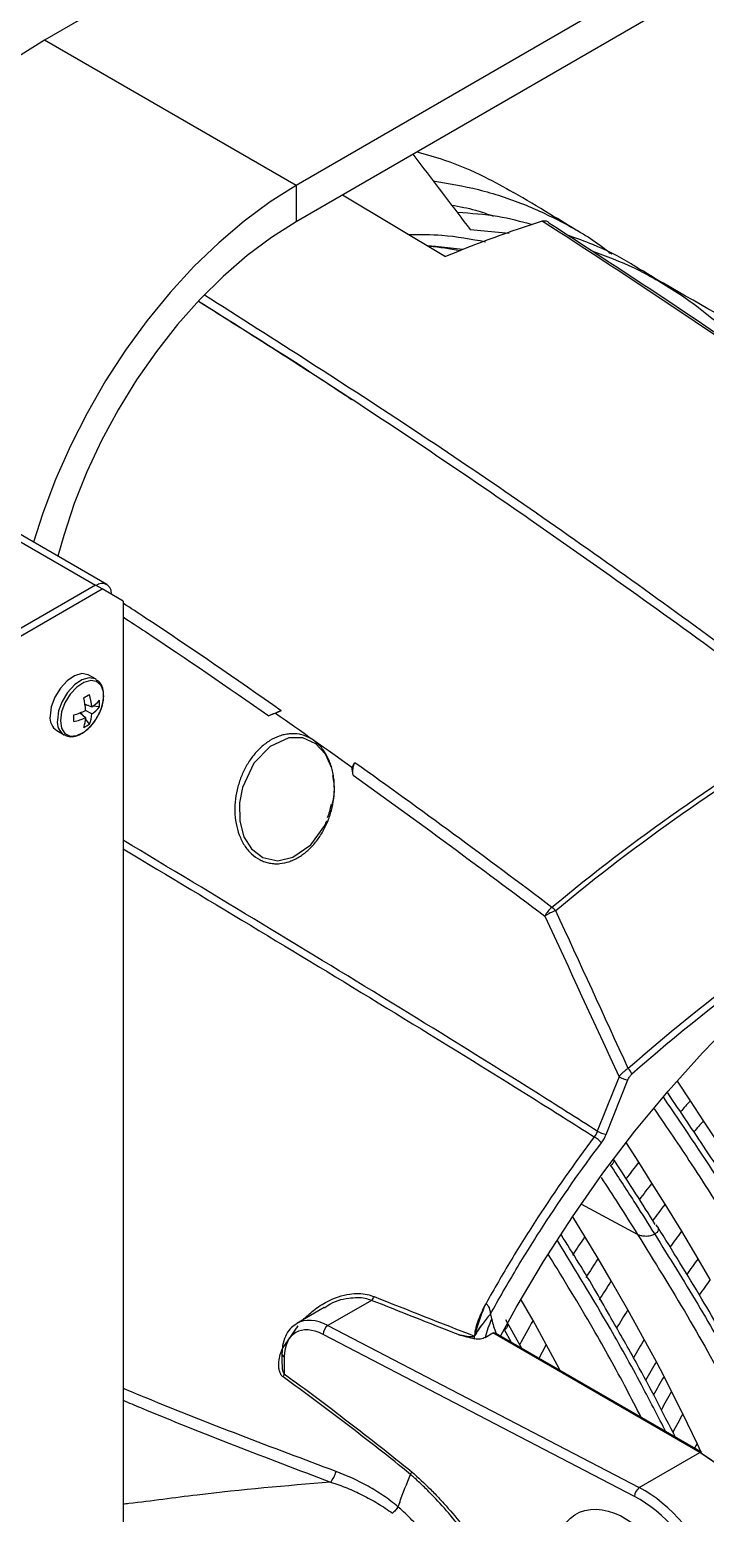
# Model space of a CAD drawing. Extents: x 9.3 to 87.2, y 0.6 to 68.8.
# Drawn here: x 58.48 to 61.33, y 4.34 to 10.58 of the extents above; entities that cross this region are included whole.
import ezdxf

# ---------------------------------------------------------------- set-up
doc = ezdxf.new("R2010")
doc.units = 0
doc.header["$MEASUREMENT"] = 0
doc.layers.add('OBJECT', color=7, linetype='CONTINUOUS')

msp = doc.modelspace()

# ---------------------------------------------------------------- linework, layer by layer
at = {"layer": 'OBJECT'}
for p, q in [((63.6184, 12.2445), (59.6049, 9.9275)), ((63.6184, 12.0918), (59.6049, 9.7748)), ((60.6863, 11.7764), (58.5442, 10.5398)), ((59.6049, 9.9275), (58.5442, 10.5398)), ((59.6049, 9.9275), (59.6049, 9.7748)), ((59.7999, 9.8874), (60.2341, 9.6277)), ((56.0608, 9.8017), (58.7584, 8.2444)), ((58.807, 8.2468), (56.1058, 9.8061)), ((60.3383, 9.7422), (60.5037, 9.7262)), ((60.9373, 9.6375), (60.929, 9.6422)), ((58.7584, 8.2444), (57.9541, 7.78)), ((57.9823, 7.7637), (58.7867, 8.2281)), ((58.7867, 8.2281), (58.7584, 8.2444)), ((58.8751, 8.177), (58.7867, 8.2281)), ((58.8751, 8.177), (58.8751, 2.8491)), ((58.7612, 7.8476), (58.7305, 7.8653)), ((58.6938, 7.7064), (58.7175, 7.6869)), ((58.7057, 7.6966), (58.6974, 7.7079)), ((58.7147, 7.7426), (58.7435, 7.7319)), ((58.7292, 7.7372), (58.7153, 7.7389)), ((58.7435, 7.7019), (58.7175, 7.7169)), ((58.7754, 7.7318), (58.748, 7.735)), ((58.5955, 7.6315), (58.6262, 7.6137)), ((58.7336, 7.6593), (58.7171, 7.6814)), ((59.7528, 7.3207), (59.7475, 7.2991)), ((60.9121, 5.9314), (61.0037, 6.1603)), ((61.2671, 6.0732), (61.2124, 6.1548)), ((61.3229, 5.9888), (61.2671, 6.0732)), ((61.3783, 5.9036), (61.3229, 5.9888)), ((61.0494, 5.8141), (60.9959, 5.8968)), ((61.1051, 5.7264), (61.0494, 5.8141)), ((60.9307, 5.8005), (60.9305, 5.8004)), ((60.9307, 5.8005), (60.9307, 5.8006)), ((61.1605, 5.6378), (61.1051, 5.7264)), ((61.0441, 5.51), (60.8063, 5.638)), ((61.2303, 5.5236), (61.1605, 5.6378)), ((60.8225, 5.5017), (60.7718, 5.5846)), ((60.8782, 5.4089), (60.8225, 5.5017)), ((61.1164, 5.5107), (61.1165, 5.5108)), ((61.1283, 5.5425), (61.1234, 5.5502)), ((61.2994, 5.4076), (61.2303, 5.5236)), ((60.9336, 5.3145), (60.8782, 5.4089)), ((61.3504, 5.32), (61.2994, 5.4076)), ((61.0034, 5.1925), (60.9336, 5.3145)), ((59.723, 5.2015), (59.608, 5.1351)), ((59.7334, 5.2063), (59.7245, 5.1995)), ((59.9228, 5.2323), (59.7388, 5.1261)), ((60.6036, 5.1469), (60.5538, 5.2346)), ((61.0725, 5.0677), (61.0034, 5.1925)), ((59.5477, 5.0293), (59.6132, 5.1248)), ((59.7388, 5.1261), (61.0517, 4.4436)), ((60.4237, 5.1751), (60.4237, 5.1743)), ((60.5562, 5.0296), (60.4892, 5.1498)), ((60.6593, 5.046), (60.6036, 5.1469)), ((61.0316, 4.4063), (59.7187, 5.0887)), ((60.4022, 5.0762), (60.4344, 5.0948)), ((61.3071, 4.591), (60.4344, 5.0948)), ((61.3146, 4.5918), (60.4439, 5.0944)), ((60.5135, 5.0542), (60.4829, 5.1085)), ((61.1235, 4.9727), (61.0725, 5.0677)), ((59.5451, 5.007), (59.5451, 4.9631)), ((60.7147, 4.9428), (60.6593, 5.046)), ((59.555, 4.9942), (59.555, 4.9224)), ((60.7182, 4.9361), (60.7147, 4.9428)), ((61.1558, 4.9111), (61.1235, 4.9727)), ((61.1879, 4.8486), (61.1558, 4.9111)), ((61.2354, 4.754), (61.1879, 4.8486)), ((61.2951, 4.6301), (61.2354, 4.754)), ((61.2951, 4.6301), (61.2841, 4.6093)), ((61.3122, 4.5932), (61.2951, 4.6301)), ((61.0517, 4.4436), (61.3071, 4.591)), ((60.0414, 4.3822), (60.0342, 4.3631))]:
    msp.add_line(p, q, dxfattribs=at)
at = {"layer": 'OBJECT', "flags": 128}
for points in [[(58.5442, 10.5398), (58.4341, 10.4704), (58.325, 10.3898), (58.2177, 10.2988), (58.1133, 10.1981), (58.0125, 10.0885), (57.9162, 9.971), (57.8253, 9.8466), (57.7405, 9.7164), (57.6626, 9.5814), (57.5922, 9.4429), (57.53, 9.302), (57.4764, 9.1599), (57.4375, 9.0377)], [(59.6049, 9.9275), (59.4948, 9.8581), (59.3857, 9.7775), (59.2784, 9.6865), (59.1739, 9.5857), (59.0731, 9.4762), (58.9769, 9.3587), (58.886, 9.2343), (58.8012, 9.1041), (58.7233, 8.9691), (58.6529, 8.8306), (58.5906, 8.6897), (58.537, 8.5476), (58.4981, 8.4251)], [(59.6049, 9.7748), (59.5009, 9.7089), (59.3979, 9.6319), (59.297, 9.5444), (59.199, 9.4473), (59.1049, 9.3416), (59.0156, 9.2282), (58.932, 9.1084), (58.8549, 8.9831), (58.7849, 8.8537), (58.7229, 8.7214), (58.6694, 8.5874), (58.6249, 8.453), (58.6009, 8.3657)], [(60.1603, 9.6744), (60.1926, 9.6722), (60.3058, 9.6591)], [(58.7305, 7.8653), (58.7276, 7.8668), (58.7013, 7.8715), (58.6709, 7.8628), (58.6396, 7.8417), (58.6108, 7.8105), (58.5877, 7.7726), (58.5727, 7.732), (58.5675, 7.6933)], [(58.7612, 7.8476), (58.7583, 7.8491), (58.732, 7.8537), (58.7016, 7.8451), (58.6702, 7.824), (58.6415, 7.7928), (58.6183, 7.7549), (58.6034, 7.7143), (58.5982, 7.6756)], [(58.7767, 7.7081), (58.7824, 7.7219), (58.7921, 7.7602), (58.7921, 7.7948), (58.7824, 7.8219), (58.7639, 7.8386), (58.7389, 7.8431), (58.7098, 7.8348), (58.6799, 7.8147), (58.6525, 7.785), (58.6304, 7.7488), (58.6162, 7.7101), (58.6112, 7.6731), (58.6112, 7.6731)], [(58.6112, 7.6731), (58.6162, 7.6418), (58.6304, 7.6196), (58.6525, 7.6089), (58.6799, 7.6109), (58.7098, 7.6253), (58.7389, 7.6505), (58.7547, 7.67)], [(59.7539, 7.4758), (59.7287, 7.5324), (59.6885, 7.576), (59.6333, 7.6011), (59.5734, 7.6011), (59.4947, 7.5653), (59.4271, 7.4948), (59.3785, 7.3918), (59.3658, 7.3276), (59.3669, 7.2496), (59.3847, 7.1847), (59.4169, 7.1334), (59.4642, 7.0973), (59.5271, 7.0838), (59.591, 7.098), (59.6674, 7.1513), (59.7252, 7.2321), (59.7347, 7.2522), (59.7347, 7.2522)], [(60.466, 5.0816), (60.5327, 5.2021), (60.6478, 5.3959), (60.77, 5.5847), (60.8986, 5.7678), (61.0331, 5.9443), (61.1729, 6.1134), (61.3175, 6.2745), (61.4661, 6.4269), (61.6182, 6.5699), (61.7731, 6.7028), (61.9302, 6.8251), (62.0887, 6.9363), (62.248, 7.0359)], [(60.9662, 6.1736), (60.9444, 6.119), (60.8747, 5.9447)], [(60.3575, 5.0827), (60.3571, 5.0819), (60.3571, 5.0818)], [(60.6593, 5.046), (60.6419, 5.014), (60.628, 4.9881)], [(61.6132, 3.8019), (61.6393, 3.8513), (61.6552, 3.9109), (61.6606, 3.9787), (61.6552, 4.0527), (61.6393, 4.1306), (61.6132, 4.2102), (61.5779, 4.2889), (61.5343, 4.3643), (61.4838, 4.4343), (61.428, 4.4966), (61.3685, 4.5494), (61.3071, 4.591)], [(60.0869, 4.4995), (60.087, 4.4995), (60.0871, 4.4995)], [(60.0871, 4.4995), (60.087, 4.4996), (60.087, 4.4996)]]:
    msp.add_lwpolyline(points, dxfattribs=at)
at = {"layer": 'OBJECT'}
for centre, radius, start, end in [((60.0312, 8.2167), 1.46, 79.57588, 84.66877), ((58.7868, 8.2119), 0.0393, 350.78612, 129.20313), ((58.0151, 9.0006), 1.413, 299.43044, 300.56418), ((58.4052, 7.696), 0.313, 3.83549, 13.6649), ((58.4959, 7.7117), 0.2483, 4.65955, 16.89576), ((58.6587, 7.8613), 0.1547, 303.22793, 318.9724), ((58.6362, 7.7457), 0.1399, 354.26502, 5.73498), ((58.632, 7.6852), 0.0649, 172.85315, 235.8349), ((58.5795, 7.9979), 0.313, 286.33307, 296.16094), ((57.2479, 7.6835), 1.4197, 359.43576, 0.56424), ((58.6112, 7.9114), 0.2484, 283.10347, 295.33601), ((58.5631, 7.6956), 0.1547, 341.0259, 356.76992), ((58.6035, 7.712), 0.1404, 337.95443, 355.87156), ((58.6647, 7.8181), 0.1404, 304.12694, 322.04301), ((58.5754, 7.7989), 0.2208, 324.28141, 335.72397), ((58.6628, 7.6675), 0.0651, 172.9122, 235.26328), ((58.6518, 7.773), 0.14, 294.26582, 305.7288), ((66.0076, 0.4652), 8.3419, 120.41468, 129.66088), ((66.0184, 0.4576), 8.3338, 120.4148, 129.66088), ((66.3654, 0.0923), 8.1329, 120.50193, 131.23261), ((66.3613, 0.0901), 8.1038, 120.50239, 131.2326), ((60.757, 6.7947), 0.1181, 128.50081, 151.72143), ((60.7572, 6.6953), 0.1871, 107.97903, 123.86424), ((60.6172, 6.7945), 0.1139, 43.74509, 54.41546), ((60.9656, 6.1672), 0.057, 17.6161, 46.50734), ((61.0251, 6.2801), 0.1217, 241.08592, 259.88134), ((64.8457, 2.8478), 4.8176, 137.97101, 138.7226), ((60.9335, 6.0512), 0.1217, 241.07759, 259.88203), ((64.8726, 2.8243), 4.7555, 138.28332, 139.03381), ((60.7895, 5.801), 0.1401, 42.82477, 58.93321), ((65.1049, 2.6327), 5.1545, 141.88754, 142.87279), ((65.1186, 2.6221), 5.074, 142.27932, 143.27465), ((65.1414, 2.6046), 5.0048, 142.69488, 143.70017), ((65.2716, 2.513), 5.3598, 146.10821, 147.13745), ((65.1657, 2.5858), 4.9111, 143.25854, 144.23193), ((65.2851, 2.504), 5.2781, 146.60859, 147.65651), ((65.1872, 2.5691), 4.8138, 143.86718, 144.84167), ((65.3008, 2.4938), 5.199, 147.14198, 148.1964), ((65.1994, 2.5596), 4.7365, 144.35355, 145.3158), ((59.8949, 5.2626), 0.0412, 312.62703, 339.48612), ((65.2977, 2.4955), 5.071, 147.86966, 148.89533), ((59.767, 5.0868), 0.0484, 125.74, 177.76895), ((60.7489, 5.2218), 0.327, 192.17282, 203.22099), ((65.3117, 2.4869), 5.4076, 150.53365, 151.77848), ((65.3023, 2.4924), 4.9521, 148.6659, 149.70369), ((59.5601, 5.0084), 0.0151, 185.0903, 250.21735), ((65.2925, 2.4982), 4.8481, 149.30867, 150.37999), ((59.5157, 4.931), 0.0402, 328.33221, 347.61792), ((65.2875, 2.5011), 4.7832, 149.74474, 150.83746), ((65.2825, 2.5039), 4.7184, 150.20327, 151.31014), ((65.2607, 2.5162), 4.6055, 150.92961, 152.04682), ((61.3114, 4.5849), 0.00755, 65.69506, 125.6139), ((60.9276, 3.964), 0.7333, 1.63084, 57.86155), ((61.0799, 4.4044), 0.0484, 125.7404, 177.76956)]:
    msp.add_arc(centre, radius, start, end, dxfattribs=at)
for centre, major_axis, ratio, start_param, end_param in [((59.7187, 4.9091), (-0.1191, 0.1852), 0.606761, 5.468799, 7.039595), ((59.7388, 4.9219), (-0.134, 0.2112), 0.603337, 6.257917, 6.291685), ((59.7388, 4.9219), (-0.134, 0.2112), 0.603337, 5.472601, 6.257917), ((61.0517, 4.0354), (-0.2693, 0.4216), 0.605053, 3.376316, 5.470711), ((61.0316, 4.0225), (-0.2544, 0.3956), 0.606761, 3.374403, 5.468799)]:
    msp.add_ellipse(centre, major_axis=major_axis, ratio=ratio, start_param=start_param, end_param=end_param, dxfattribs=at)
msp.add_ellipse((60.9812, 4.016), major_axis=(-0.2016, 0.3135), ratio=0.606761, dxfattribs=at)
for points, knots in [([(60.114, 10.0687), (60.1532, 10.0579), (60.2522, 10.0305), (60.3882, 9.973), (60.4811, 9.9201), (60.5213, 9.8972)], [0, 0, 0, 0, 0.27172, 0.684571, 1, 1, 1, 1]), ([(60.0971, 10.059), (60.1083, 10.0443), (60.1886, 9.9387), (60.2691, 9.8331), (60.3383, 9.7422)], [0, 0, 0, 0, 0.139589, 1, 1, 1, 1]), ([(60.1819, 9.9476), (60.2465, 9.9364), (60.3784, 9.9136), (60.5648, 9.852), (60.7417, 9.768), (60.8628, 9.6968), (60.9212, 9.6486), (60.929, 9.6422)], [0, 0, 0, 0, 0.233426, 0.476418, 0.719409, 0.9624, 1, 1, 1, 1]), ([(60.8013, 9.7303), (60.7591, 9.7558), (60.6665, 9.812), (60.5728, 9.8677), (60.5218, 9.8981)], [0, 0, 0, 0, 0.455296, 1, 1, 1, 1]), ([(60.2602, 9.8448), (60.2943, 9.8387), (60.3551, 9.8279), (60.4111, 9.8073), (60.4357, 9.7983)], [0, 0, 0, 0, 0.561875, 1, 1, 1, 1]), ([(60.601, 9.7617), (60.5526, 9.7748), (60.4521, 9.8021), (60.3432, 9.8094), (60.2866, 9.8131)], [0, 0, 0, 0, 0.480609, 1, 1, 1, 1]), ([(60.6425, 9.7769), (60.6455, 9.7778), (60.6483, 9.7784), (60.6538, 9.7787), (60.6564, 9.7785), (60.6636, 9.7768), (60.6676, 9.7741), (60.6704, 9.7701)], [0, 0, 0, 0, 0.25, 0.25, 0.5, 0.5, 1, 1, 1, 1]), ([(62.928, 8.1829), (62.5492, 8.4686), (62.1689, 8.7443), (61.4066, 9.2759), (61.0251, 9.5315), (60.6425, 9.7769)], [0, 0, 0, 0, 0.5, 0.5, 1, 1, 1, 1]), ([(60.6704, 9.7701), (61.0524, 9.5251), (61.4335, 9.2697), (62.1947, 8.7389), (62.5744, 8.4635), (62.9526, 8.1782)], [0, 0, 0, 0, 0.5, 0.5, 1, 1, 1, 1]), ([(60.4029, 9.6893), (60.3425, 9.7007), (60.2388, 9.7202), (60.1274, 9.7196), (60.0809, 9.7194)], [0, 0, 0, 0, 0.582242, 1, 1, 1, 1]), ([(61.0621, 9.568), (61.0473, 9.5779), (60.9823, 9.6212), (60.8797, 9.6716), (60.7882, 9.7041), (60.7539, 9.7163)], [0, 0, 0, 0, 0.15654, 0.683728, 1, 1, 1, 1]), ([(60.8518, 9.6518), (60.9118, 9.6295), (61.0373, 9.583), (61.2141, 9.4792), (61.3641, 9.3693), (61.4465, 9.2837), (61.4775, 9.2515)], [0, 0, 0, 0, 0.257929, 0.538669, 0.826355, 1, 1, 1, 1]), ([(61.1794, 9.4973), (61.1609, 9.5089), (61.1223, 9.5331), (61.0835, 9.5572), (61.0633, 9.5697)], [0, 0, 0, 0, 0.478597, 1, 1, 1, 1]), ([(63.259, 8.3008), (63.2267, 8.3195), (62.8498, 8.5381), (62.1348, 8.9552), (61.4557, 9.3427), (61.1217, 9.5334)], [0, 0, 0, 0, 0.045526, 0.530395, 1, 1, 1, 1]), ([(61.7845, 7.6591), (61.7798, 7.6626), (61.7565, 7.6801), (61.6586, 7.7534), (61.2665, 8.0442), (60.646, 8.4866), (59.8795, 9.0055), (59.4127, 9.3004), (59.1931, 9.4392)], [0, 0, 0, 0, 0.00543, 0.027152, 0.114039, 0.461642, 0.746735, 1, 1, 1, 1]), ([(59.1934, 9.4396), (59.3913, 9.3163), (59.607, 9.1821), (59.822, 9.038), (59.8396, 9.0262)], [0, 0, 0, 0, 0.918154, 1, 1, 1, 1]), ([(61.8199, 7.6796), (61.5356, 7.8893), (60.9668, 8.3089), (60.0988, 8.9065), (59.5149, 9.2773), (59.218, 9.4659)], [0, 0, 0, 0, 0.329237, 0.65889, 1, 1, 1, 1]), ([(59.542, 7.7156), (59.3516, 7.8478), (59.1296, 8.0021), (58.9069, 8.1473), (58.8751, 8.1681)], [0, 0, 0, 0, 0.857408, 1, 1, 1, 1]), ([(58.8751, 8.1107), (58.9066, 8.0901), (59.1119, 7.9557), (59.3166, 7.8138), (59.49, 7.6936)], [0, 0, 0, 0, 0.153145, 1, 1, 1, 1]), ([(58.7647, 7.6868), (58.7695, 7.6949), (58.7812, 7.7148), (58.7915, 7.7494), (58.7952, 7.7864), (58.7885, 7.817), (58.7762, 7.8384), (58.7644, 7.8441), (58.7602, 7.8462)], [0, 0, 0, 0, 0.133483, 0.330364, 0.528984, 0.730571, 0.905585, 1, 1, 1, 1]), ([(58.626, 7.6146), (58.6331, 7.6112), (58.6482, 7.6041), (58.6757, 7.6074), (58.7049, 7.6201), (58.7334, 7.6433), (58.7543, 7.667), (58.7627, 7.683), (58.7647, 7.6868)], [0, 0, 0, 0, 0.164719, 0.346468, 0.536489, 0.735587, 0.936021, 1, 1, 1, 1]), ([(59.542, 7.7156), (59.5376, 7.7137), (59.5331, 7.7118), (59.524, 7.7081), (59.5194, 7.7062), (59.5061, 7.7008), (59.4976, 7.6972), (59.49, 7.6936)], [0, 0, 0, 0, 0.25, 0.25, 0.5, 0.5, 1, 1, 1, 1]), ([(59.7371, 7.2465), (59.7305, 7.2308), (59.723, 7.2158), (59.7062, 7.1875), (59.697, 7.1742), (59.6769, 7.1493), (59.6659, 7.1376), (59.6427, 7.1169), (59.6306, 7.1078), (59.6115, 7.0961), (59.6049, 7.0926), (59.5916, 7.0862), (59.5847, 7.0833), (59.564, 7.0761), (59.55, 7.073), (59.5287, 7.071), (59.5214, 7.0708), (59.5072, 7.0715), (59.5002, 7.0723), (59.4863, 7.0749), (59.4795, 7.0767), (59.4659, 7.0813), (59.4592, 7.0841), (59.4397, 7.0941), (59.4276, 7.1026), (59.411, 7.1181), (59.4056, 7.1238), (59.3957, 7.1358), (59.391, 7.1421), (59.3824, 7.1555), (59.3785, 7.1624), (59.3712, 7.177), (59.3679, 7.1846), (59.3591, 7.2079), (59.3547, 7.224), (59.3485, 7.2576), (59.3469, 7.2748), (59.3462, 7.3091), (59.3471, 7.3265), (59.3514, 7.3608), (59.3547, 7.3777), (59.3635, 7.4111), (59.369, 7.4271), (59.3818, 7.458), (59.3892, 7.4729), (59.4058, 7.5013), (59.4152, 7.5149), (59.4352, 7.5399), (59.446, 7.5514), (59.469, 7.5721), (59.4814, 7.5815), (59.507, 7.5972), (59.5202, 7.6036), (59.5407, 7.6109), (59.5476, 7.6129), (59.5617, 7.616), (59.5689, 7.6172), (59.5902, 7.6191), (59.6043, 7.6186), (59.6255, 7.6147), (59.6325, 7.6128), (59.646, 7.6082), (59.6526, 7.6054), (59.6656, 7.5989), (59.6718, 7.5951), (59.6841, 7.5865), (59.69, 7.5817), (59.7067, 7.5662), (59.7167, 7.5543), (59.7342, 7.5273), (59.7415, 7.5128), (59.7504, 7.4895), (59.753, 7.4815), (59.7575, 7.4652), (59.7594, 7.457), (59.7625, 7.4403), (59.7637, 7.4318), (59.7654, 7.4147), (59.7659, 7.406), (59.7665, 7.3801), (59.7656, 7.3629), (59.7613, 7.3286), (59.758, 7.3115), (59.7491, 7.2783), (59.7436, 7.2621), (59.7371, 7.2465)], [0, 0, 0, 0, 0.03125, 0.03125, 0.0625, 0.0625, 0.09375, 0.09375, 0.125, 0.125, 0.140625, 0.140625, 0.15625, 0.15625, 0.1875, 0.1875, 0.203125, 0.203125, 0.21875, 0.21875, 0.234375, 0.234375, 0.25, 0.25, 0.28125, 0.28125, 0.296875, 0.296875, 0.3125, 0.3125, 0.328125, 0.328125, 0.34375, 0.34375, 0.375, 0.375, 0.40625, 0.40625, 0.4375, 0.4375, 0.46875, 0.46875, 0.5, 0.5, 0.53125, 0.53125, 0.5625, 0.5625, 0.59375, 0.59375, 0.625, 0.625, 0.65625, 0.65625, 0.671875, 0.671875, 0.6875, 0.6875, 0.71875, 0.71875, 0.734375, 0.734375, 0.75, 0.75, 0.765625, 0.765625, 0.78125, 0.78125, 0.8125, 0.8125, 0.84375, 0.84375, 0.859375, 0.859375, 0.875, 0.875, 0.890625, 0.890625, 0.90625, 0.90625, 0.9375, 0.9375, 0.96875, 0.96875, 1, 1, 1, 1]), ([(59.7532, 7.309), (59.7545, 7.3129), (59.7652, 7.3445), (59.769, 7.392), (59.7616, 7.4317), (59.7595, 7.4429)], [0, 0, 0, 0, 0.091251, 0.742184, 1, 1, 1, 1]), ([(59.845, 7.4434), (59.844, 7.4531), (59.8438, 7.4626), (59.8454, 7.4764), (59.8463, 7.4808), (59.8489, 7.4891), (59.8506, 7.493), (59.8529, 7.4964)], [0, 0, 0, 0, 0.5, 0.5, 0.75, 0.75, 1, 1, 1, 1]), ([(59.7475, 7.2991), (59.7468, 7.2962), (59.7441, 7.2843), (59.7393, 7.2733), (59.7356, 7.265)], [0, 0, 0, 0, 0.240796, 1, 1, 1, 1]), ([(60.8747, 5.9447), (60.7882, 5.9995), (60.5093, 6.1764), (60.0384, 6.4675), (59.4561, 6.8215), (59.0709, 7.0527), (58.8751, 7.1702)], [0, 0, 0, 0, 0.129045, 0.416166, 0.70329, 1, 1, 1, 1]), ([(58.8751, 7.1339), (59.0656, 7.0197), (59.4456, 6.7921), (60.0232, 6.4425), (60.4951, 6.1522), (60.7748, 5.9758), (60.8618, 5.921)], [0, 0, 0, 0, 0.29082, 0.580118, 0.869412, 1, 1, 1, 1]), ([(61.0048, 6.2085), (61.0012, 6.2065), (60.9976, 6.2041), (60.9906, 6.1989), (60.9872, 6.1961), (60.9772, 6.187), (60.9713, 6.1804), (60.9662, 6.1736)], [0, 0, 0, 0, 0.25, 0.25, 0.5, 0.5, 1, 1, 1, 1]), ([(61.0037, 6.1603), (61.0055, 6.1649), (61.0078, 6.1693), (61.0133, 6.1776), (61.0165, 6.1814), (61.0199, 6.1844)], [0, 0, 0, 0, 0.5, 0.5, 1, 1, 1, 1]), ([(61.6638, 5.2927), (61.6202, 5.3656), (61.5302, 5.5156), (61.3618, 5.7815), (61.2333, 5.971), (61.155, 6.0864)], [0, 0, 0, 0, 0.269509, 0.555254, 1, 1, 1, 1]), ([(61.5112, 5.5877), (61.5107, 5.5885), (61.4534, 5.6829), (61.3405, 5.8564), (61.2253, 6.0262), (61.1713, 6.1058)], [0, 0, 0, 0, 0.004309, 0.533348, 1, 1, 1, 1]), ([(61.1149, 6.0386), (61.1671, 5.9617), (61.2841, 5.7897), (61.4537, 5.5227), (61.6205, 5.2462), (61.7714, 4.9797), (61.9132, 4.7115), (62.0424, 4.4496), (62.1546, 4.1878), (62.2535, 3.9294), (62.3461, 3.6568), (62.4047, 3.4338), (62.4228, 3.3071), (62.4279, 3.2718)], [0, 0, 0, 0, 0.089122, 0.199541, 0.302126, 0.397229, 0.491555, 0.591893, 0.676697, 0.766801, 0.862116, 0.961521, 1, 1, 1, 1]), ([(60.8618, 5.921), (60.7785, 5.8103), (60.6988, 5.6964), (60.5846, 5.5208), (60.5474, 5.4615), (60.4748, 5.3412), (60.4396, 5.2805), (60.4054, 5.2193)], [0, 0, 0, 0, 0.5, 0.5, 0.75, 0.75, 1, 1, 1, 1]), ([(60.4237, 5.1735), (60.4586, 5.2365), (60.4946, 5.2991), (60.5689, 5.423), (60.6071, 5.4842), (60.7245, 5.6652), (60.8064, 5.7824), (60.8923, 5.8962)], [0, 0, 0, 0, 0.25, 0.25, 0.5, 0.5, 1, 1, 1, 1]), ([(60.9307, 5.8006), (60.9325, 5.8017), (60.9382, 5.8054), (60.944, 5.8132), (60.9466, 5.8209), (60.9448, 5.8248), (60.9445, 5.8254)], [0, 0, 0, 0, 0.171928, 0.551063, 0.938586, 1, 1, 1, 1]), ([(60.9452, 5.8211), (60.9757, 5.7746), (61.034, 5.6856), (61.0906, 5.5954), (61.1176, 5.5524)], [0, 0, 0, 0, 0.523294, 1, 1, 1, 1]), ([(60.8904, 5.7499), (60.9146, 5.7129), (60.9666, 5.6335), (61.0171, 5.553), (61.0441, 5.51)], [0, 0, 0, 0, 0.465921, 1, 1, 1, 1]), ([(60.9305, 5.8004), (60.9657, 5.7468), (61.0285, 5.6509), (61.0896, 5.5536), (61.1165, 5.5108)], [0, 0, 0, 0, 0.559712, 1, 1, 1, 1]), ([(60.9307, 5.8006), (60.9307, 5.8005), (60.9307, 5.8005), (60.9307, 5.8005), (60.9307, 5.8005), (60.9307, 5.8005), (60.9307, 5.8005), (60.9307, 5.8005), (60.9307, 5.8005), (60.9307, 5.8005), (60.9307, 5.8005), (60.9307, 5.8005), (60.9307, 5.8005)], [0, 0, 0, 0, 0.219404, 0.376293, 0.428175, 0.464135, 0.488543, 0.519038, 0.536506, 0.581769, 0.68992, 1, 1, 1, 1]), ([(60.9333, 5.156), (60.9122, 5.1935), (60.8448, 5.3133), (60.7719, 5.4296), (60.7218, 5.5095)], [0, 0, 0, 0, 0.313014, 1, 1, 1, 1]), ([(61.1164, 5.5107), (61.1107, 5.5081), (61.0988, 5.5026), (61.0771, 5.5011), (61.0579, 5.5038), (61.0486, 5.508), (61.0441, 5.51)], [0, 0, 0, 0, 0.270415, 0.561725, 0.788827, 1, 1, 1, 1]), ([(61.0441, 5.51), (61.1152, 5.3959), (61.2549, 5.1717), (61.4419, 4.8344), (61.603, 4.5134), (61.7377, 4.2124), (61.8499, 3.9268), (61.9455, 3.6439), (62.0097, 3.4157), (62.029, 3.2855), (62.0344, 3.2485)], [0, 0, 0, 0, 0.158864, 0.312281, 0.455055, 0.584144, 0.705414, 0.824941, 0.95025, 1, 1, 1, 1]), ([(61.1165, 5.5108), (61.1165, 5.5108), (61.1164, 5.5108), (61.1164, 5.5108), (61.1164, 5.5107)], [0, 0, 0, 0, 0.558241, 1, 1, 1, 1]), ([(61.1283, 5.5423), (61.1284, 5.5422), (61.1325, 5.5383), (61.1322, 5.5295), (61.1275, 5.5186), (61.1201, 5.5133), (61.1165, 5.5108)], [0, 0, 0, 0, 0.0114165, 0.4063573, 0.7142035, 1, 1, 1, 1]), ([(61.1165, 5.5108), (61.1165, 5.5108), (61.1165, 5.5107), (61.1166, 5.5106), (61.1166, 5.5106)], [0, 0, 0, 0, 0.559885, 1, 1, 1, 1]), ([(61.1166, 5.5106), (61.1778, 5.4127), (61.2987, 5.2195), (61.4526, 4.9469), (61.5821, 4.7024), (61.6527, 4.555), (61.6869, 4.4834)], [0, 0, 0, 0, 0.2943602, 0.581245, 0.7968207, 1, 1, 1, 1]), ([(62.1273, 3.254), (62.1211, 3.2913), (62.1073, 3.3749), (62.0784, 3.4988), (62.0469, 3.6156), (62.0171, 3.7112), (61.9922, 3.7874), (61.9695, 3.8544), (61.9469, 3.9189), (61.9211, 3.9898), (61.8867, 4.0806), (61.8405, 4.1963), (61.7776, 4.344), (61.6977, 4.52), (61.5961, 4.7295), (61.4675, 4.9734), (61.311, 5.2503), (61.1914, 5.4416), (61.1282, 5.5427)], [0, 0, 0, 0, 0.049114, 0.110082, 0.159883, 0.198956, 0.232318, 0.257178, 0.284535, 0.31472, 0.347858, 0.400766, 0.462978, 0.537978, 0.628631, 0.736214, 0.860496, 1, 1, 1, 1]), ([(61.1635, 4.679), (61.1325, 4.7395), (61.0577, 4.8854), (60.9076, 5.1556), (60.7817, 5.3607), (60.7061, 5.4838)], [0, 0, 0, 0, 0.220503, 0.532104, 1, 1, 1, 1]), ([(61.0599, 4.7388), (61.0391, 4.7791), (60.9744, 4.905), (60.8465, 5.1351), (60.7328, 5.3206), (60.6695, 5.4239)], [0, 0, 0, 0, 0.17278, 0.539141, 1, 1, 1, 1]), ([(59.6339, 5.1501), (59.6482, 5.1638), (59.6796, 5.1943), (59.7451, 5.2351), (59.823, 5.2623), (59.8915, 5.2624), (59.9241, 5.2514), (59.9335, 5.2482)], [0, 0, 0, 0, 0.170617, 0.377273, 0.675452, 0.906059, 1, 1, 1, 1]), ([(59.9228, 5.2323), (59.9141, 5.2352), (59.8836, 5.245), (59.82, 5.2418), (59.762, 5.2284), (59.7349, 5.2074), (59.7334, 5.2063)], [0, 0, 0, 0, 0.144584, 0.502837, 0.973128, 1, 1, 1, 1]), ([(60.3575, 5.0827), (60.3609, 5.0943), (60.3642, 5.1059), (60.3714, 5.1289), (60.3754, 5.1404), (60.3832, 5.1632), (60.3871, 5.1746), (60.3957, 5.1972), (60.4004, 5.2083), (60.4054, 5.2193)], [0, 0, 0, 0, 0.25, 0.25, 0.5, 0.5, 0.75, 0.75, 1, 1, 1, 1]), ([(60.4054, 5.2193), (60.4086, 5.2168), (60.4114, 5.2132), (60.4138, 5.2093), (60.4138, 5.2093), (60.4138, 5.2093)], [0, 0, 0, 0, 0.25, 0.25, 0.2507531, 0.2507531, 0.2507531, 0.2507531]), ([(60.418, 5.201), (60.4185, 5.1998), (60.419, 5.1985), (60.4204, 5.1946), (60.4212, 5.1919), (60.4218, 5.1893)], [0.4233158, 0.4233158, 0.4233158, 0.4233158, 0.5, 0.5, 0.6620483, 0.6620483, 0.6620483, 0.6620483]), ([(60.4218, 5.1893), (60.4221, 5.1878), (60.4224, 5.1864), (60.4232, 5.1816), (60.4236, 5.1783), (60.4237, 5.1751)], [0.6620483, 0.6620483, 0.6620483, 0.6620483, 0.75, 0.75, 0.9646688, 0.9646688, 0.9646688, 0.9646688]), ([(59.6033, 5.131), (59.5952, 5.1253), (59.577, 5.1124), (59.5583, 5.0813), (59.5468, 5.0453), (59.5456, 5.0189), (59.5451, 5.007)], [0, 0, 0, 0, 0.219511, 0.49344, 0.772618, 1, 1, 1, 1]), ([(60.3739, 5.1532), (60.3696, 5.1418), (60.3657, 5.1302), (60.3596, 5.1067), (60.3575, 5.0949), (60.3575, 5.0827)], [0, 0, 0, 0, 0.5, 0.5, 1, 1, 1, 1]), ([(60.3886, 5.1306), (60.383, 5.123), (60.3777, 5.1151), (60.3674, 5.0991), (60.3624, 5.0909), (60.3575, 5.0827)], [0, 0, 0, 0, 0.5, 0.5, 1, 1, 1, 1]), ([(60.3575, 5.0827), (60.3581, 5.0838), (60.3593, 5.0858), (60.3611, 5.0889), (60.3629, 5.092), (60.3648, 5.0951), (60.3667, 5.0981), (60.3686, 5.1012), (60.3705, 5.1042), (60.3724, 5.1072), (60.3744, 5.1102), (60.3763, 5.1132), (60.3783, 5.1161), (60.3803, 5.1191), (60.3824, 5.122), (60.3844, 5.1249), (60.3865, 5.1278), (60.3879, 5.1297), (60.3886, 5.1306), (60.3886, 5.1306)], [0, 0, 0, 0, 0.03125, 0.0625, 0.09375, 0.125, 0.15625, 0.1875, 0.21875, 0.25, 0.28125, 0.3125, 0.34375, 0.375, 0.40625, 0.4375, 0.46875, 0.5, 0.5001362, 0.5001362, 0.5001362, 0.5001362]), ([(60.4237, 5.1743), (60.4177, 5.1672), (60.4117, 5.1601), (60.4, 5.1455), (60.3943, 5.1381), (60.3886, 5.1306)], [0, 0, 0, 0, 0.5, 0.5, 1, 1, 1, 1]), ([(60.4292, 5.1528), (60.4234, 5.1405), (60.418, 5.1281), (60.4088, 5.1025), (60.4049, 5.0894), (60.4022, 5.0762)], [0, 0, 0, 0, 0.5, 0.5, 1, 1, 1, 1]), ([(60.4237, 5.1743), (60.4243, 5.172), (60.4256, 5.1679), (60.4271, 5.1621), (60.4283, 5.1572), (60.4289, 5.1542), (60.4292, 5.1528)], [0, 0, 0, 0, 0.3105889, 0.5789244, 0.8078542, 1, 1, 1, 1]), ([(60.4829, 5.1085), (60.4849, 5.1097), (60.4908, 5.1135), (60.4967, 5.1214), (60.4991, 5.1294), (60.4971, 5.1337), (60.4966, 5.1346)], [0, 0, 0, 0, 0.178124, 0.535862, 0.899887, 1, 1, 1, 1]), ([(61.204, 4.6556), (61.1508, 4.7598), (61.0647, 4.9286), (60.9697, 5.0931), (60.9333, 5.156)], [0, 0, 0, 0, 0.617492, 1, 1, 1, 1]), ([(60.3566, 5.0811), (60.3556, 5.0799), (60.3541, 5.0794), (60.3512, 5.0786), (60.3497, 5.0784), (60.3453, 5.0781), (60.3424, 5.0782), (60.3336, 5.0788), (60.3278, 5.0796), (60.3106, 5.0827), (60.2993, 5.0854), (60.2881, 5.0884)], [0, 0, 0, 0, 0.0625, 0.0625, 0.125, 0.125, 0.25, 0.25, 0.5, 0.5, 1, 1, 1, 1]), ([(60.4022, 5.0762), (60.3993, 5.0746), (60.3962, 5.073), (60.3893, 5.0705), (60.3855, 5.0695), (60.3776, 5.0683), (60.3735, 5.0681), (60.3653, 5.0685), (60.3613, 5.0692), (60.3576, 5.0701)], [0, 0, 0, 0, 0.25, 0.25, 0.5, 0.5, 0.75, 0.75, 1, 1, 1, 1]), ([(60.4344, 5.0948), (60.4355, 5.0953), (60.4378, 5.0962), (60.4411, 5.0959), (60.443, 5.0948), (60.4438, 5.0943)], [0, 0, 0, 0, 0.370451, 0.740223, 1, 1, 1, 1]), ([(59.5499, 4.9099), (59.546, 4.9127), (59.5429, 4.9165), (59.5379, 4.9252), (59.5361, 4.9299), (59.5335, 4.9398), (59.5326, 4.945), (59.5317, 4.9552), (59.5316, 4.9604), (59.5322, 4.9761), (59.5337, 4.9865), (59.5386, 5.0066), (59.542, 5.0166), (59.5462, 5.0261)], [0, 0, 0, 0, 0.125, 0.125, 0.25, 0.25, 0.375, 0.375, 0.5, 0.5, 0.75, 0.75, 1, 1, 1, 1]), ([(59.5455, 4.9622), (59.5455, 4.9561), (59.5455, 4.9453), (59.5486, 4.9324), (59.5522, 4.9253), (59.5543, 4.9231), (59.555, 4.9224)], [0, 0, 0, 0, 0.442995, 0.775544, 0.925928, 1, 1, 1, 1]), ([(60.087, 4.4996), (59.9983, 4.5715), (59.9091, 4.6413), (59.73, 4.7779), (59.6401, 4.8445), (59.5499, 4.9099)], [0, 0, 0, 0, 0.5, 0.5, 1, 1, 1, 1]), ([(59.555, 4.9224), (59.6452, 4.8567), (59.7352, 4.7897), (59.9143, 4.6525), (60.0036, 4.5823), (60.0923, 4.51)], [0, 0, 0, 0, 0.5, 0.5, 1, 1, 1, 1]), ([(59.7731, 4.5115), (59.5034, 4.6127), (59.2004, 4.7263), (58.9074, 4.8482), (58.8751, 4.8617)], [0, 0, 0, 0, 0.889786, 1, 1, 1, 1]), ([(58.8751, 4.8115), (58.8997, 4.8012), (59.1849, 4.6811), (59.4802, 4.5692), (59.75, 4.4669)], [0, 0, 0, 0, 0.0863181, 1, 1, 1, 1]), ([(59.75, 4.4669), (59.7548, 4.4724), (59.7594, 4.4793), (59.7674, 4.4946), (59.7707, 4.5031), (59.7731, 4.5115)], [0, 0, 0, 0, 0.5, 0.5, 1, 1, 1, 1]), ([(60.0342, 4.363), (60.0143, 4.3798), (59.9937, 4.3953), (59.9517, 4.4239), (59.9303, 4.437), (59.8648, 4.4736), (59.8196, 4.4942), (59.7731, 4.5115)], [0, 0, 0, 0, 0.25, 0.25, 0.5, 0.5, 1, 1, 1, 1]), ([(60.8289, 2.9938), (60.8241, 3.0262), (60.8188, 3.0587), (60.8069, 3.1239), (60.8004, 3.1566), (60.7788, 3.2549), (60.762, 3.3207), (60.7232, 3.4533), (60.7013, 3.5199), (60.6638, 3.6205), (60.6504, 3.6542), (60.6226, 3.7211), (60.608, 3.7544), (60.5623, 3.8535), (60.5293, 3.9189), (60.4749, 4.0154), (60.456, 4.0473), (60.4262, 4.0948), (60.4161, 4.1106), (60.3955, 4.1417), (60.3851, 4.1571), (60.3532, 4.2027), (60.3314, 4.2324), (60.2863, 4.2904), (60.2631, 4.3188), (60.2151, 4.3737), (60.1903, 4.4005), (60.1522, 4.4389), (60.1393, 4.4515), (60.1198, 4.4698), (60.11, 4.4789), (60.0985, 4.4893), (60.0935, 4.4937), (60.0902, 4.4966), (60.0886, 4.4981), (60.0869, 4.4995)], [0, 0, 0, 0, 0.0625, 0.0625, 0.125, 0.125, 0.25, 0.25, 0.375, 0.375, 0.4375, 0.4375, 0.5, 0.5, 0.625, 0.625, 0.6875, 0.6875, 0.71875, 0.71875, 0.75, 0.75, 0.8125, 0.8125, 0.875, 0.875, 0.9375, 0.9375, 0.96875, 0.96875, 0.984375, 0.992188, 0.996094, 0.996094, 1, 1, 1, 1]), ([(60.0923, 4.51), (60.1191, 4.4867), (60.1454, 4.4622), (60.1841, 4.4237), (60.1968, 4.4105), (60.2219, 4.3837), (60.2343, 4.3701), (60.2707, 4.3287), (60.2942, 4.3002), (60.3398, 4.2419), (60.3619, 4.2119), (60.3942, 4.166), (60.4047, 4.1505), (60.4255, 4.1192), (60.4358, 4.1033), (60.4658, 4.0554), (60.485, 4.0232), (60.5399, 3.9258), (60.5732, 3.8599), (60.6192, 3.7598), (60.6339, 3.7263), (60.662, 3.6588), (60.6754, 3.6247), (60.7132, 3.5232), (60.7352, 3.4559), (60.7742, 3.3222), (60.7911, 3.2557), (60.8127, 3.1565), (60.8193, 3.1235), (60.8312, 3.0578), (60.8365, 3.025), (60.8414, 2.9923)], [0, 0, 0, 0, 0.0625, 0.0625, 0.09375, 0.09375, 0.125, 0.125, 0.1875, 0.1875, 0.25, 0.25, 0.28125, 0.28125, 0.3125, 0.3125, 0.375, 0.375, 0.5, 0.5, 0.5625, 0.5625, 0.625, 0.625, 0.75, 0.75, 0.875, 0.875, 0.9375, 0.9375, 1, 1, 1, 1]), ([(59.7501, 4.4669), (59.5623, 4.451), (59.2784, 4.4268), (58.9874, 4.3861), (58.8833, 4.3743), (58.8751, 4.3734)], [0, 0, 0, 0, 0.6423422, 0.971746, 1, 1, 1, 1]), ([(59.7501, 4.4669), (59.7558, 4.4651), (59.7616, 4.4631), (59.7731, 4.4592), (59.7902, 4.4531), (59.8072, 4.4467), (59.8409, 4.433), (59.863, 4.4231), (59.9066, 4.4015), (59.9281, 4.3898), (59.9702, 4.3643), (59.9909, 4.3505), (60.0111, 4.3354)], [0, 0, 0, 0, 0.0625, 0.0625, 0.125, 0.25, 0.25, 0.5, 0.5, 0.75, 0.75, 1, 1, 1, 1]), ([(60.0342, 4.363), (60.031, 4.3581), (60.0274, 4.3533), (60.0195, 4.3439), (60.0153, 4.3395), (60.0111, 4.3354)], [0, 0, 0, 0, 0.5, 0.5, 1, 1, 1, 1]), ([(60.2095, 4.1654), (60.1977, 4.1853), (60.1845, 4.2036), (60.1568, 4.2387), (60.1423, 4.2555), (60.1125, 4.2879), (60.0972, 4.3035), (60.066, 4.3339), (60.0501, 4.3487), (60.0342, 4.3631)], [0, 0, 0, 0, 0.25, 0.25, 0.5, 0.5, 0.75, 0.75, 1, 1, 1, 1])]:
    msp.add_open_spline(points, degree=3, knots=knots, dxfattribs=at)
for points in [[(60.6425, 9.7769), (60.5063, 9.7338), (60.3703, 9.684), (60.2341, 9.6277)], [(59.5177, 7.7049), (59.5083, 7.7016), (59.499, 7.6978), (59.49, 7.6936)], [(59.542, 7.7156), (59.5339, 7.7121), (59.5257, 7.7085), (59.5177, 7.7049)], [(59.5177, 7.7049), (59.6252, 7.63), (59.7326, 7.5543), (59.84, 7.4777)], [(59.84, 7.4777), (59.8443, 7.4839), (59.8487, 7.4902), (59.8529, 7.4964)], [(59.845, 7.4434), (59.8438, 7.4549), (59.8421, 7.4664), (59.84, 7.4777)], [(59.845, 7.4434), (60.1149, 7.2508), (60.3842, 7.0532), (60.653, 6.8506)], [(60.6835, 6.8871), (60.4072, 7.0955), (60.1304, 7.2986), (59.8529, 7.4964)], [(61.0048, 6.2085), (60.9035, 6.4308), (60.8016, 6.6523), (60.6995, 6.8732)], [(60.653, 6.8506), (60.7577, 6.6256), (60.8623, 6.3999), (60.9662, 6.1736)], [(60.8747, 5.9447), (60.8716, 5.9363), (60.8672, 5.9282), (60.8618, 5.921)], [(60.8923, 5.8962), (60.9004, 5.9069), (60.9072, 5.919), (60.9121, 5.9314)], [(60.2881, 5.0884), (60.1659, 5.136), (60.0441, 5.1839), (59.9228, 5.2323)], [(59.9335, 5.2482), (60.074, 5.1922), (60.2152, 5.1368), (60.3571, 5.0818)], [(60.4054, 5.2193), (60.3936, 5.1981), (60.3828, 5.1763), (60.3741, 5.1536)], [(60.4138, 5.2093), (60.4154, 5.2067), (60.4168, 5.2038), (60.418, 5.201)], [(60.2881, 5.0884), (60.3112, 5.0823), (60.3343, 5.0761), (60.3575, 5.0701)], [(60.3571, 5.0818), (60.357, 5.0816), (60.3568, 5.0814), (60.3566, 5.0812)], [(60.3576, 5.0701), (60.3572, 5.0738), (60.3569, 5.0775), (60.3566, 5.0811)], [(60.0414, 4.3822), (60.0561, 4.4214), (60.0713, 4.4605), (60.0869, 4.4995)], [(60.0871, 4.4995), (60.0895, 4.5032), (60.0913, 4.5069), (60.0923, 4.51)], [(60.0342, 4.3631), (60.0342, 4.363), (60.0342, 4.363), (60.0342, 4.363)]]:
    msp.add_open_spline(points, degree=3, dxfattribs=at)

doc.saveas('drawing.dxf')
